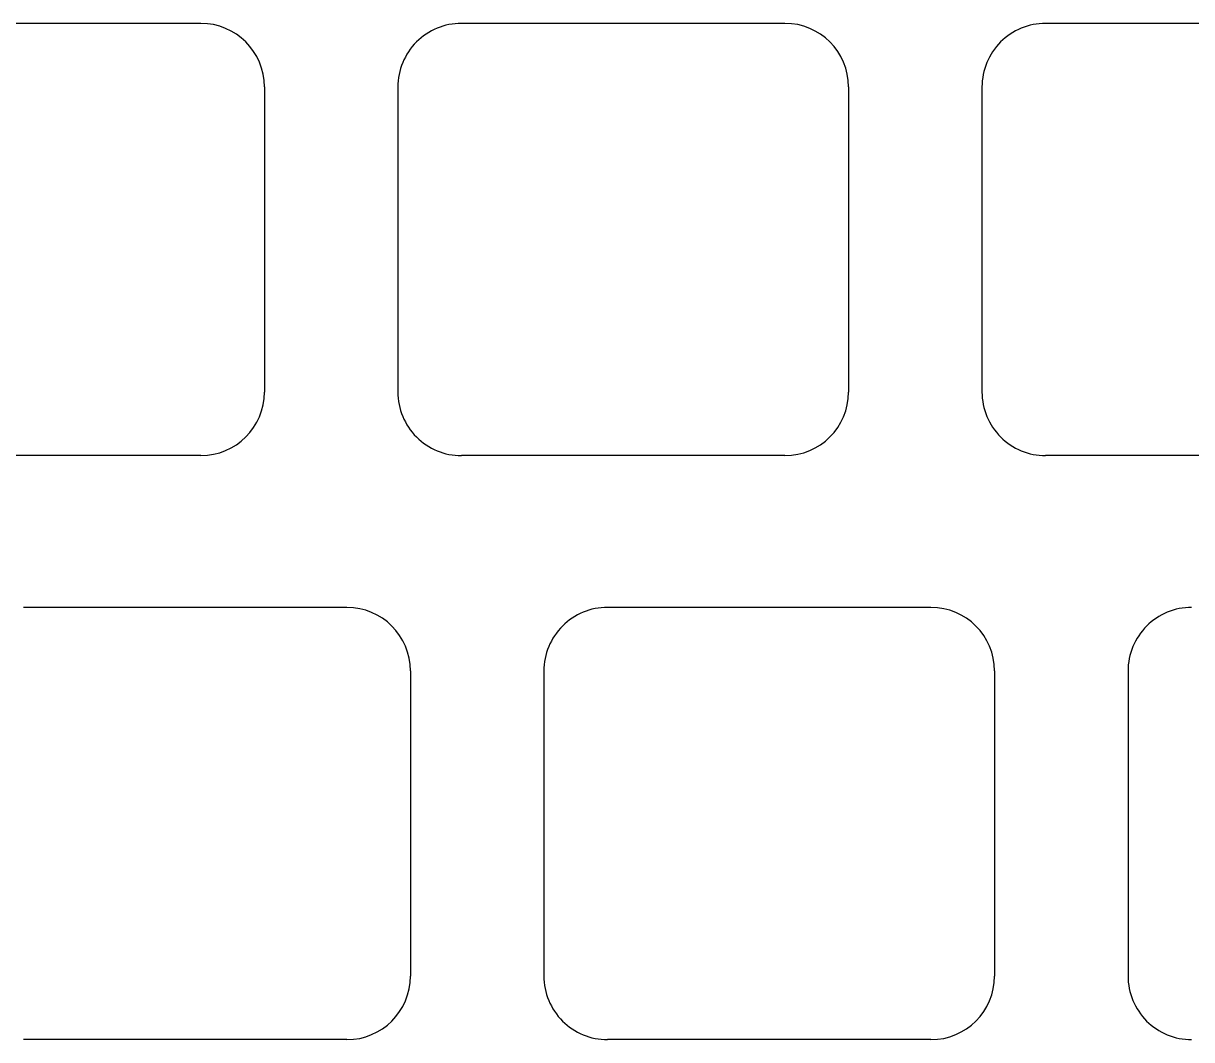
# Model space of a CAD drawing. Header units: millimetres. Extents: x -10 to 277, y -95 to 18.
# Drawn here: x 47.11 to 85.21, y -45.15 to -12 of the extents above; entities that cross this region are included whole.
import ezdxf

# ---------------------------------------------------------------- set-up
doc = ezdxf.new("R2010")
doc.units = ezdxf.units.MM
doc.header["$MEASUREMENT"] = 0
doc.layers.add('Edge.Cuts', color=53, linetype='CONTINUOUS')

msp = doc.modelspace()

# ---------------------------------------------------------------- linework, layer by layer
at = {"layer": 'Edge.Cuts', "linetype": 'Continuous'}
for p, q in [((52.9, -12), (42.35, -12)), ((71.95, -12), (61.4, -12)), ((91, -12), (80.45, -12)), ((54.975, -14.075), (54.975, -24.025)), ((59.325, -14.075), (59.325, -24.025)), ((74.025, -14.075), (74.025, -24.025)), ((78.375, -14.075), (78.375, -24.025)), ((52.9, -26.1), (42.35, -26.1)), ((71.95, -26.1), (61.4, -26.1)), ((91, -26.1), (80.45, -26.1)), ((57.6625, -31.05), (47.1125, -31.05)), ((76.7125, -31.05), (66.1625, -31.05)), ((59.7375, -33.125), (59.7375, -43.075)), ((64.0875, -33.125), (64.0875, -43.075)), ((78.7875, -33.125), (78.7875, -43.075)), ((83.1375, -33.125), (83.1375, -43.075)), ((57.6625, -45.15), (47.1125, -45.15)), ((76.7125, -45.15), (66.1625, -45.15))]:
    msp.add_line(p, q, dxfattribs=at)
at = {"layer": 'Edge.Cuts'}
for centre, radius, start, end in [((52.899972, -14.075015), 2.075015, 0.0004142, 89.9992269), ((61.399972, -14.075015), 2.074972, 89.9992269, 179.9995858), ((71.949972, -14.075015), 2.075015, 0.0004142, 89.9992269), ((80.449972, -14.075015), 2.074972, 89.9992269, 179.9995858), ((52.899972, -24.025015), 2.075028, 270.0007731, 0.0004142), ((61.399972, -24.025015), 2.074985, 179.9995858, 270.0007731), ((71.949972, -24.025015), 2.075028, 270.0007731, 0.0004142), ((80.449972, -24.025015), 2.074985, 179.9995858, 270.0007731), ((57.662472, -33.125015), 2.075015, 0.0004142, 89.9992269), ((66.162472, -33.125015), 2.074972, 89.9992269, 179.9995858), ((76.712472, -33.125015), 2.075015, 0.0004142, 89.9992269), ((85.212472, -33.125015), 2.074972, 89.9992269, 179.9995858), ((57.662472, -43.075015), 2.075028, 270.0007731, 0.0004142), ((66.162472, -43.075015), 2.074985, 179.9995858, 270.0007731), ((76.712472, -43.075015), 2.075028, 270.0007731, 0.0004142), ((85.212472, -43.075015), 2.074985, 179.9995858, 270.0007731)]:
    msp.add_arc(centre, radius, start, end, dxfattribs=at)

doc.saveas('drawing.dxf')
